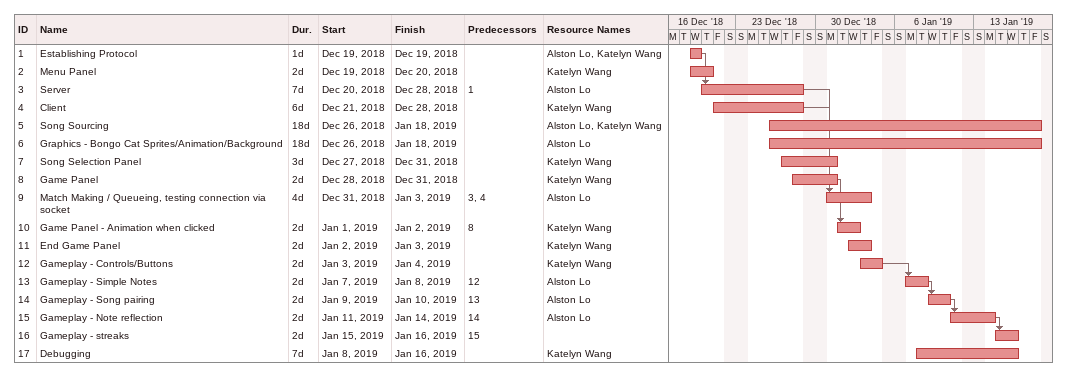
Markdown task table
| ID | Task | Duration | Start | Finish | Predecessors | Resources |
|---|---|---|---|---|---|---|
| 1 | Establishing Protocol | 1d | 2018-12-19 | 2018-12-19 |  | Alston Lo, Katelyn Wang |
| 2 | Menu Panel | 2d | 2018-12-19 | 2018-12-20 |  | Katelyn Wang |
| 3 | Server | 7d | 2018-12-20 | 2018-12-28 | 1 | Alston Lo |
| 4 | Client | 6d | 2018-12-21 | 2018-12-28 |  | Katelyn Wang |
| 5 | Song Sourcing | 18d | 2018-12-26 | 2019-01-18 |  | Alston Lo, Katelyn Wang |
| 6 | Graphics - Bongo Cat Sprites/Animation/Background | 18d | 2018-12-26 | 2019-01-18 |  | Alston Lo |
| 7 | Song Selection Panel | 3d | 2018-12-27 | 2018-12-31 |  | Katelyn Wang |
| 8 | Game Panel | 2d | 2018-12-28 | 2018-12-31 |  | Katelyn Wang |
| 9 | Match Making / Queueing, testing connection via socket | 4d | 2018-12-31 | 2019-01-03 | 3, 4 | Alston Lo |
| 10 | Game Panel - Animation when clicked | 2d | 2019-01-01 | 2019-01-02 | 8 | Katelyn Wang |
| 11 | End Game Panel | 2d | 2019-01-02 | 2019-01-03 |  | Katelyn Wang |
| 12 | Gameplay - Controls/Buttons | 2d | 2019-01-03 | 2019-01-04 |  | Katelyn Wang |
| 13 | Gameplay - Simple Notes | 2d | 2019-01-07 | 2019-01-08 | 12 | Alston Lo |
| 14 | Gameplay - Song pairing | 2d | 2019-01-09 | 2019-01-10 | 13 | Alston Lo |
| 15 | Gameplay - Note reflection | 2d | 2019-01-11 | 2019-01-14 | 14 | Alston Lo |
| 16 | Gameplay - streaks | 2d | 2019-01-15 | 2019-01-16 | 15 |  |
| 17 | Debugging | 7d | 2019-01-08 | 2019-01-16 |  | Katelyn Wang |
